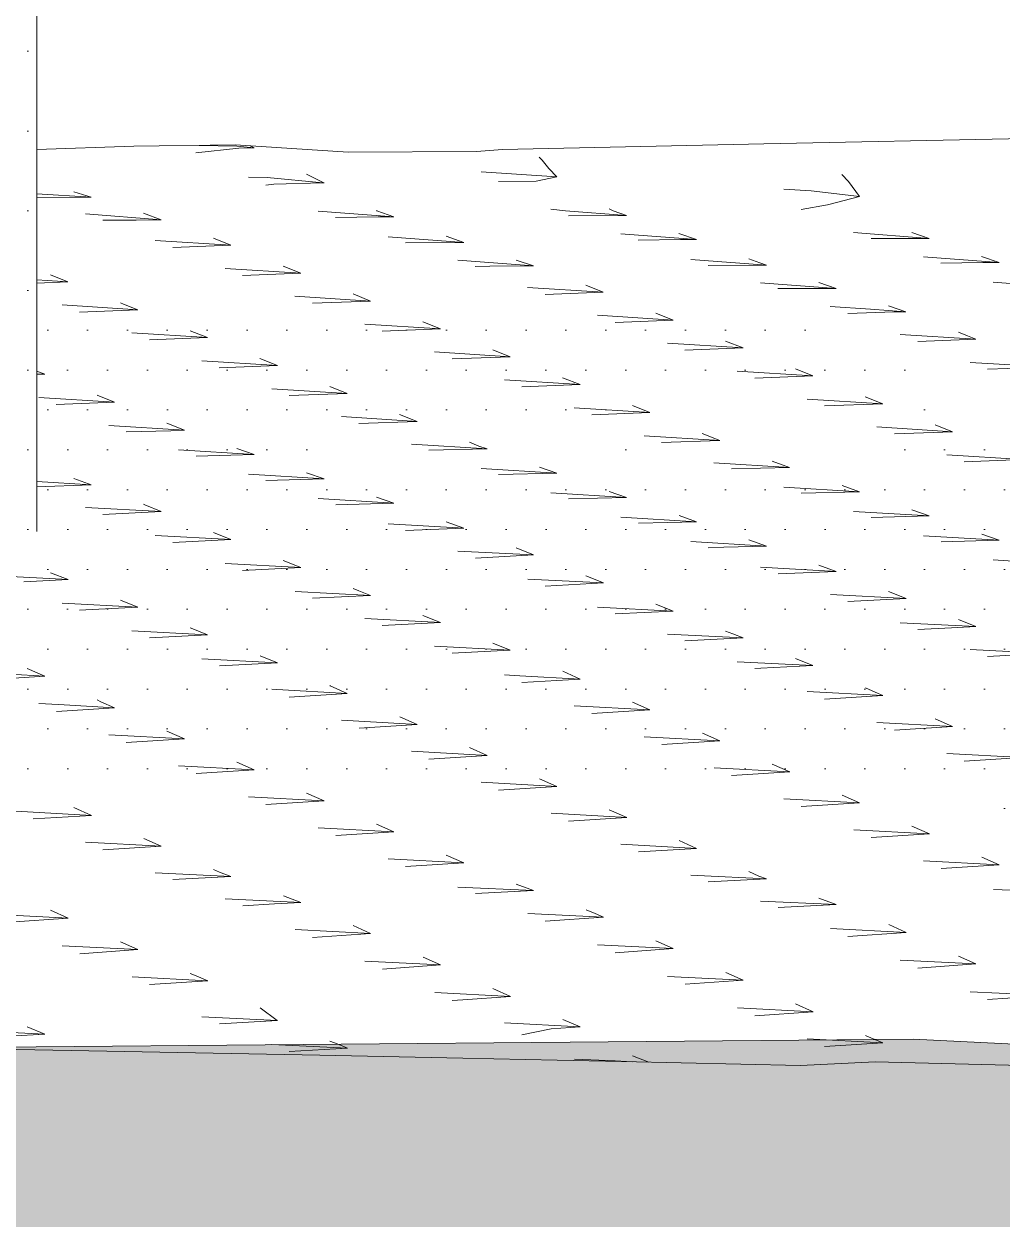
# Model space of a CAD drawing. Header units: metres. Extents: x -111189 to -108577, y -72951 to -72647.
# Drawn here: x -108844.65 to -108843.581, y -72948.398 to -72947.091 of the extents above; entities that cross this region are included whole.
import ezdxf

# ---------------------------------------------------------------- set-up
doc = ezdxf.new("R2010")
doc.units = ezdxf.units.M
doc.header["$MEASUREMENT"] = 0
for name, color, linetype in [('00 - DESENHO 2D', 7, 'Continuous'), ('01 - TERRENO PROPOSTO', 7, 'Continuous'), ('06 - ESCADAS _ GUARDAS', 7, 'Continuous')]:
    doc.layers.add(name, color=color, linetype=linetype)
pattern_1 = [(360, (-108689.58989, -72946.075524), (0.021783658, 0.043567315), [0, -0.043567315])]

# ---------------------------------------------------------------- blocks, each defined once
blk = doc.blocks.new('Corte Elem_1297_1', base_point=(-108689.5899, -72946.0755))
at = {"layer": '06 - ESCADAS _ GUARDAS', "linetype": 'Continuous', "lineweight": 13}
h = blk.add_hatch(dxfattribs=at)
h.set_pattern_fill('DOTS_0001', color=251, style=0, pattern_type=2)
h.set_pattern_definition(pattern_1)
h.paths.add_polyline_path([(-108845.836, -72946.4956), (-108845.836, -72946.5506), (-108844.636, -72946.5506), (-108844.636, -72946.4956)])
h = blk.add_hatch(dxfattribs=at)
h.set_pattern_fill('DOTS_0001', color=251, style=0, pattern_type=2)
h.set_pattern_definition(pattern_1)
h.paths.add_polyline_path([(-108845.836, -72946.5506), (-108845.836, -72946.6075), (-108844.636, -72946.6075), (-108844.636, -72946.5506)])
h = blk.add_hatch(dxfattribs=at)
h.set_pattern_fill('DOTS_0001', color=251, style=0, pattern_type=2)
h.set_pattern_definition(pattern_1)
h.paths.add_polyline_path([(-108845.836, -72946.6075), (-108845.836, -72946.6645), (-108844.636, -72946.6645), (-108844.636, -72946.6075)])
h = blk.add_hatch(dxfattribs=at)
h.set_pattern_fill('DOTS_0001', color=251, style=0, pattern_type=2)
h.set_pattern_definition(pattern_1)
h.paths.add_polyline_path([(-108844.636, -72946.6645), (-108845.836, -72946.6645), (-108845.836, -72946.7214), (-108844.636, -72946.7214)])
h = blk.add_hatch(dxfattribs=at)
h.set_pattern_fill('DOTS_0001', color=251, style=0, pattern_type=2)
h.set_pattern_definition(pattern_1)
h.paths.add_polyline_path([(-108845.836, -72946.7214), (-108845.836, -72946.7783), (-108844.636, -72946.7783), (-108844.636, -72946.7214)])
h = blk.add_hatch(dxfattribs=at)
h.set_pattern_fill('DOTS_0001', color=251, style=0, pattern_type=2)
h.set_pattern_definition(pattern_1)
h.paths.add_polyline_path([(-108844.636, -72946.7783), (-108845.836, -72946.7783), (-108845.836, -72946.8352), (-108844.636, -72946.8352)])
h = blk.add_hatch(dxfattribs=at)
h.set_pattern_fill('DOTS_0001', color=251, style=0, pattern_type=2)
h.set_pattern_definition(pattern_1)
h.paths.add_polyline_path([(-108845.836, -72946.8352), (-108845.836, -72946.8921), (-108844.636, -72946.8921), (-108844.636, -72946.8352)])
h = blk.add_hatch(dxfattribs=at)
h.set_pattern_fill('DOTS_0001', color=251, style=0, pattern_type=2)
h.set_pattern_definition(pattern_1)
h.paths.add_polyline_path([(-108844.636, -72946.8921), (-108845.836, -72946.8921), (-108845.836, -72946.949), (-108844.636, -72946.949)])
h = blk.add_hatch(dxfattribs=at)
h.set_pattern_fill('DOTS_0001', color=251, style=0, pattern_type=2)
h.set_pattern_definition(pattern_1)
h.paths.add_polyline_path([(-108845.836, -72946.949), (-108845.836, -72947.0059), (-108844.636, -72947.0059), (-108844.636, -72946.949)])
h = blk.add_hatch(dxfattribs=at)
h.set_pattern_fill('DOTS_0001', color=251, style=0, pattern_type=2)
h.set_pattern_definition(pattern_1)
h.paths.add_polyline_path([(-108845.836, -72947.0059), (-108845.836, -72947.0628), (-108844.636, -72947.0628), (-108844.636, -72947.0059)])
h = blk.add_hatch(dxfattribs=at)
h.set_pattern_fill('DOTS_0001', color=251, style=0, pattern_type=2)
h.set_pattern_definition(pattern_1)
h.paths.add_polyline_path([(-108845.836, -72947.0628), (-108845.836, -72947.1197), (-108844.636, -72947.1197), (-108844.636, -72947.0628)])
h = blk.add_hatch(dxfattribs=at)
h.set_pattern_fill('DOTS_0001', color=251, style=0, pattern_type=2)
h.set_pattern_definition(pattern_1)
h.paths.add_polyline_path([(-108844.636, -72947.1197), (-108845.836, -72947.1197), (-108845.836, -72947.1766), (-108844.636, -72947.1766)])
h = blk.add_hatch(dxfattribs=at)
h.set_pattern_fill('DOTS_0001', color=251, style=0, pattern_type=2)
h.set_pattern_definition(pattern_1)
h.paths.add_polyline_path([(-108844.636, -72947.1766), (-108845.836, -72947.1766), (-108845.836, -72947.2335), (-108844.636, -72947.2335)])
h = blk.add_hatch(dxfattribs=at)
h.set_pattern_fill('DOTS_0001', color=251, style=0, pattern_type=2)
h.set_pattern_definition(pattern_1)
h.paths.add_polyline_path([(-108845.836, -72947.2335), (-108845.836, -72947.2904), (-108844.636, -72947.2904), (-108844.636, -72947.2335)])
h = blk.add_hatch(dxfattribs=at)
h.set_pattern_fill('DOTS_0001', color=251, style=0, pattern_type=2)
h.set_pattern_definition(pattern_1)
h.paths.add_polyline_path([(-108844.636, -72947.2904), (-108845.836, -72947.2904), (-108845.836, -72947.3473), (-108844.636, -72947.3473)])
h = blk.add_hatch(dxfattribs=at)
h.set_pattern_fill('DOTS_0001', color=251, style=0, pattern_type=2)
h.set_pattern_definition(pattern_1)
h.paths.add_polyline_path([(-108844.636, -72947.3473), (-108845.836, -72947.3473), (-108845.836, -72947.4042), (-108844.636, -72947.4042)])
h = blk.add_hatch(dxfattribs=at)
h.set_pattern_fill('DOTS_0001', color=251, style=0, pattern_type=2)
h.set_pattern_definition(pattern_1)
h.paths.add_polyline_path([(-108844.636, -72947.4042), (-108845.836, -72947.4042), (-108845.836, -72947.4611), (-108844.636, -72947.4611)])
h = blk.add_hatch(dxfattribs=at)
h.set_pattern_fill('DOTS_0001', color=251, style=0, pattern_type=2)
h.set_pattern_definition(pattern_1)
h.paths.add_polyline_path([(-108844.636, -72947.4611), (-108845.836, -72947.4611), (-108845.836, -72947.518), (-108844.636, -72947.518)])
h = blk.add_hatch(dxfattribs=at)
h.set_pattern_fill('DOTS_0001', color=251, style=0, pattern_type=2)
h.set_pattern_definition(pattern_1)
h.paths.add_polyline_path([(-108845.836, -72947.518), (-108845.836, -72947.5749), (-108844.636, -72947.5749), (-108844.636, -72947.518)])
h = blk.add_hatch(dxfattribs=at)
h.set_pattern_fill('DOTS_0001', color=251, style=0, pattern_type=2)
h.set_pattern_definition(pattern_1)
h.paths.add_polyline_path([(-108844.636, -72947.5749), (-108845.836, -72947.5749), (-108845.836, -72947.6318), (-108845.8354, -72947.6318), (-108845.8353, -72947.6199), (-108845.8251, -72947.6201), (-108845.7987, -72947.6206), (-108845.7606, -72947.6214), (-108845.7205, -72947.6223), (-108845.6882, -72947.6231), (-108845.285, -72947.6318), (-108844.636, -72947.6318)])
h = blk.add_hatch(dxfattribs=at)
h.set_pattern_fill('DOTS_0001', color=251, style=0, pattern_type=2)
h.set_pattern_definition(pattern_1)
h.paths.add_polyline_path([(-108845.836, -72947.6318), (-108845.836, -72947.6765), (-108845.8354, -72947.6765), (-108845.8354, -72947.6361), (-108845.8354, -72947.6318)])
h = blk.add_hatch(dxfattribs=at)
h.set_pattern_fill('DOTS_0001', color=251, style=0, pattern_type=2)
h.set_pattern_definition(pattern_1)
h.paths.add_polyline_path([(-108845.285, -72947.6318), (-108844.636, -72947.6459), (-108844.636, -72947.6318)])
at = {"layer": '06 - ESCADAS _ GUARDAS', "color": 7, "linetype": 'Continuous', "lineweight": 13}
for p, q in [((-108844.636, -72946.5506), (-108844.636, -72946.4956)), ((-108844.636, -72946.6075), (-108844.636, -72946.5506)), ((-108844.636, -72946.6645), (-108844.636, -72946.6075)), ((-108844.636, -72946.7214), (-108844.636, -72946.6645)), ((-108844.636, -72946.7783), (-108844.636, -72946.7214)), ((-108844.636, -72946.8352), (-108844.636, -72946.7783)), ((-108844.636, -72946.8921), (-108844.636, -72946.8352)), ((-108844.636, -72946.949), (-108844.636, -72946.8921)), ((-108844.636, -72947.0059), (-108844.636, -72946.949)), ((-108844.636, -72947.0628), (-108844.636, -72947.0059)), ((-108844.636, -72947.1197), (-108844.636, -72947.0628)), ((-108844.636, -72947.1766), (-108844.636, -72947.1197)), ((-108844.636, -72947.2335), (-108844.636, -72947.1766)), ((-108844.636, -72947.2904), (-108844.636, -72947.2335)), ((-108844.636, -72947.3473), (-108844.636, -72947.2904)), ((-108844.636, -72947.4042), (-108844.636, -72947.3473)), ((-108844.636, -72947.4611), (-108844.636, -72947.4042)), ((-108844.636, -72947.518), (-108844.636, -72947.4611)), ((-108844.636, -72947.5749), (-108844.636, -72947.518)), ((-108844.636, -72947.6318), (-108844.636, -72947.5749)), ((-108844.636, -72947.6459), (-108844.636, -72947.6318)), ((-108845.836, -72947.6765), (-108845.8354, -72947.6765))]:
    blk.add_line(p, q, dxfattribs=at)
blk = doc.blocks.new('Corte Elem_1298_1', base_point=(-108689.5899, -72946.0755))
at = {"layer": '01 - TERRENO PROPOSTO', "linetype": 'Continuous', "lineweight": 13}
h = blk.add_hatch(dxfattribs=at)
h.set_pattern_fill('DOTS_0001', color=251, style=0, pattern_type=2)
h.set_pattern_definition(pattern_1)
h.paths.add_polyline_path([(-108844.636, -72947.3938), (-108844.636, -72947.5284), (-108844.2429, -72947.5481), (-108843.9802, -72947.512), (-108843.9801, -72947.512), (-108843.447, -72947.4387)])
h = blk.add_hatch(dxfattribs=at)
h.set_pattern_fill('DOTS_0001', color=251, style=0, pattern_type=2)
h.set_pattern_definition(pattern_1)
h.paths.add_polyline_path([(-108843.2381, -72947.485), (-108843.4483, -72947.4786), (-108844.0307, -72947.5587), (-108844.0033, -72947.56), (-108843.4361, -72947.4821), (-108843.4002, -72947.4832), (-108843.9711, -72947.5617), (-108843.9502, -72947.5627), (-108843.3769, -72947.4839), (-108843.3325, -72947.4853), (-108843.9105, -72947.5647), (-108843.8896, -72947.5657), (-108843.3092, -72947.486), (-108843.2647, -72947.4873), (-108843.8498, -72947.5677), (-108843.8289, -72947.5688), (-108843.2515, -72947.4894), (-108843.2611, -72947.4926), (-108843.3011, -72947.5027), (-108843.3162, -72947.5057), (-108843.7891, -72947.5707), (-108843.7682, -72947.5718), (-108843.3972, -72947.5208), (-108843.4083, -72947.5227), (-108843.4746, -72947.5325), (-108843.7627, -72947.5721), (-108842.6077, -72947.6297), (-108842.6112, -72947.6258), (-108842.433, -72947.6014), (-108842.4269, -72947.608), (-108842.4292, -72947.608), (-108842.593, -72947.6305), (-108842.5721, -72947.6315), (-108842.4241, -72947.6112), (-108842.418, -72947.6179), (-108842.4203, -72947.6178), (-108842.5341, -72947.6334), (-108842.5132, -72947.6345), (-108842.4152, -72947.621), (-108842.4091, -72947.6277), (-108842.4114, -72947.6276), (-108842.4751, -72947.6364), (-108842.4542, -72947.6374), (-108842.4063, -72947.6308), (-108842.4002, -72947.6375), (-108842.4025, -72947.6374), (-108842.4162, -72947.6393), (-108842.3578, -72947.6422), (-108842.4431, -72947.5481), (-108842.4856, -72947.5433), (-108842.4803, -72947.5491), (-108842.4826, -72947.549), (-108842.6589, -72947.5733), (-108842.659, -72947.5731), (-108842.6998, -72947.5718), (-108842.4894, -72947.5428), (-108842.505, -72947.5411), (-108842.7228, -72947.571), (-108842.7648, -72947.5696), (-108842.5334, -72947.5379), (-108842.549, -72947.5361), (-108842.7878, -72947.5689), (-108842.8016, -72947.5684), (-108842.5584, -72947.535), (-108843.2704, -72947.4544), (-108843.259, -72947.4561), (-108843.2209, -72947.4638), (-108843.2049, -72947.4684), (-108843.2097, -72947.4726), (-108843.2306, -72947.4825)])
h.paths.add_polyline_path([(-108842.65, -72947.5831), (-108842.6557, -72947.5767), (-108842.4775, -72947.5523), (-108842.4714, -72947.5589), (-108842.4737, -72947.5589)], flags=0)
h.paths.add_polyline_path([(-108842.6468, -72947.5866), (-108842.4686, -72947.5621), (-108842.4625, -72947.5688), (-108842.4648, -72947.5687), (-108842.6411, -72947.5929)], flags=0)
h.paths.add_polyline_path([(-108842.6379, -72947.5964), (-108842.4597, -72947.5719), (-108842.4536, -72947.5786), (-108842.4559, -72947.5785), (-108842.6322, -72947.6027)], flags=0)
h.paths.add_polyline_path([(-108842.629, -72947.6062), (-108842.4508, -72947.5817), (-108842.4447, -72947.5884), (-108842.447, -72947.5883), (-108842.6233, -72947.6125)], flags=0)
h.paths.add_polyline_path([(-108842.6144, -72947.6224), (-108842.6201, -72947.616), (-108842.4419, -72947.5915), (-108842.4358, -72947.5982), (-108842.4381, -72947.5982)], flags=0)
h = blk.add_hatch(dxfattribs=at)
h.set_pattern_fill('DOTS_0001', color=251, style=0, pattern_type=2)
h.set_pattern_definition(pattern_1)
h.paths.add_polyline_path([(-108844.636, -72947.5284), (-108844.636, -72947.5882), (-108842.5578, -72947.7955), (-108842.4623, -72947.7901), (-108842.4787, -72947.772), (-108842.387, -72947.762), (-108842.2635, -72947.7663), (-108842.247, -72947.7645), (-108842.3578, -72947.6422), (-108842.4162, -72947.6393), (-108842.5824, -72947.6576), (-108842.5875, -72947.6521), (-108842.4542, -72947.6374), (-108842.4751, -72947.6364), (-108842.5902, -72947.649), (-108842.5952, -72947.6435), (-108842.5132, -72947.6345), (-108842.5341, -72947.6334), (-108842.598, -72947.6404), (-108842.603, -72947.6349), (-108842.5721, -72947.6315), (-108842.593, -72947.6305), (-108842.6057, -72947.6319), (-108842.6077, -72947.6297), (-108843.7627, -72947.5721), (-108843.9157, -72947.5889), (-108843.922, -72947.5887), (-108843.7682, -72947.5718), (-108843.7891, -72947.5707), (-108843.9454, -72947.5879), (-108843.9899, -72947.5865), (-108843.8289, -72947.5688), (-108843.8498, -72947.5677), (-108844.0133, -72947.5857), (-108844.0578, -72947.5842), (-108843.8896, -72947.5657), (-108843.9105, -72947.5647), (-108844.0811, -72947.5835), (-108844.1257, -72947.582), (-108843.9502, -72947.5627), (-108843.9711, -72947.5617), (-108844.149, -72947.5812), (-108844.185, -72947.58), (-108844.0033, -72947.56), (-108844.0307, -72947.5587), (-108844.2157, -72947.579), (-108844.2163, -72947.579), (-108844.218, -72947.5793), (-108844.2467, -72947.5824), (-108844.481, -72947.5743), (-108844.2429, -72947.5481)])
h.paths.add_polyline_path([(-108844.2164, -72947.5835), (-108844.19, -72947.5806), (-108843.9207, -72947.5894), (-108843.9507, -72947.5927)], flags=0)
h.paths.add_polyline_path([(-108842.5747, -72947.6662), (-108842.5797, -72947.6606), (-108842.3974, -72947.6406), (-108842.3921, -72947.6464), (-108842.3945, -72947.6463)], flags=0)
h.paths.add_polyline_path([(-108842.5669, -72947.6747), (-108842.5719, -72947.6692), (-108842.3897, -72947.6492), (-108842.3844, -72947.655), (-108842.3867, -72947.6549)], flags=0)
h.paths.add_polyline_path([(-108842.5591, -72947.6833), (-108842.5642, -72947.6778), (-108842.3819, -72947.6577), (-108842.3766, -72947.6636), (-108842.3789, -72947.6635)], flags=0)
h.paths.add_polyline_path([(-108842.3741, -72947.6663), (-108842.3688, -72947.6721), (-108842.3712, -72947.6721), (-108842.5514, -72947.6919), (-108842.5564, -72947.6863)], flags=0)
h.paths.add_polyline_path([(-108842.3663, -72947.6749), (-108842.3611, -72947.6807), (-108842.3634, -72947.6806), (-108842.5436, -72947.7004), (-108842.5486, -72947.6949)], flags=0)
h.paths.add_polyline_path([(-108842.3586, -72947.6834), (-108842.3533, -72947.6893), (-108842.3556, -72947.6892), (-108842.5358, -72947.709), (-108842.5408, -72947.7035)], flags=0)
h.paths.add_polyline_path([(-108842.5281, -72947.7176), (-108842.5331, -72947.712), (-108842.3508, -72947.692), (-108842.3455, -72947.6979), (-108842.3479, -72947.6978)], flags=0)
h.paths.add_polyline_path([(-108842.5203, -72947.7262), (-108842.5253, -72947.7206), (-108842.343, -72947.7006), (-108842.3377, -72947.7064), (-108842.3401, -72947.7063)], flags=0)
h.paths.add_polyline_path([(-108842.3353, -72947.7091), (-108842.33, -72947.715), (-108842.3323, -72947.7149), (-108842.5125, -72947.7347), (-108842.5175, -72947.7292)], flags=0)
h.paths.add_polyline_path([(-108842.3275, -72947.7177), (-108842.3222, -72947.7236), (-108842.3246, -72947.7235), (-108842.5048, -72947.7433), (-108842.5098, -72947.7378)], flags=0)
h.paths.add_polyline_path([(-108842.502, -72947.7463), (-108842.3197, -72947.7263), (-108842.3144, -72947.7321), (-108842.3168, -72947.7321), (-108842.497, -72947.7519)], flags=0)
h.paths.add_polyline_path([(-108842.312, -72947.7349), (-108842.3067, -72947.7407), (-108842.309, -72947.7406), (-108842.4502, -72947.7561), (-108842.4922, -72947.7547)], flags=0)
h.paths.add_polyline_path([(-108842.4892, -72947.7604), (-108842.4911, -72947.7583), (-108842.4752, -72947.7589)], flags=0)
h.paths.add_polyline_path([(-108842.3042, -72947.7434), (-108842.2989, -72947.7493), (-108842.3012, -72947.7492), (-108842.3851, -72947.7584), (-108842.4272, -72947.757)], flags=0)
h.paths.add_polyline_path([(-108842.4521, -72947.7597), (-108842.4268, -72947.7606), (-108842.4835, -72947.7668), (-108842.4865, -72947.7635)], flags=0)
h.paths.add_polyline_path([(-108842.4141, -72947.7613), (-108842.4144, -72947.761), (-108842.4101, -72947.7612), (-108842.4815, -72947.769), (-108842.4817, -72947.7688)], flags=0)
h.paths.add_polyline_path([(-108842.2875, -72947.7618), (-108842.3621, -72947.7592), (-108842.2964, -72947.752)], flags=0)
h = blk.add_hatch(dxfattribs=at)
h.set_pattern_fill('DOTS_0001', color=251, style=0, pattern_type=2)
h.set_pattern_definition(pattern_1)
h.paths.add_polyline_path([(-108844.636, -72947.5882), (-108844.636, -72947.6036), (-108842.9308, -72947.7955), (-108842.5578, -72947.7955)])
h = blk.add_hatch(dxfattribs=at)
h.set_pattern_fill('DOTS_0001', color=251, style=0, pattern_type=2)
h.set_pattern_definition(pattern_1)
h.paths.add_polyline_path([(-108845.6882, -72947.6231), (-108842.9308, -72947.7955), (-108844.636, -72947.6036), (-108844.636, -72947.6459)])
h = blk.add_hatch(dxfattribs=at)
h.set_pattern_fill('DOTS_0001', color=251, style=0, pattern_type=2)
h.set_pattern_definition(pattern_1)
h.paths.add_polyline_path([(-108845.7606, -72947.6214), (-108845.7987, -72947.6206), (-108844.8506, -72947.7955), (-108844.0393, -72947.7955)])
h = blk.add_hatch(dxfattribs=at)
h.set_pattern_fill('DOTS_0001', color=251, style=0, pattern_type=2)
h.set_pattern_definition(pattern_1)
h.paths.add_polyline_path([(-108845.7205, -72947.6223), (-108845.7606, -72947.6214), (-108844.0393, -72947.7955), (-108843.3616, -72947.7955)])
h = blk.add_hatch(dxfattribs=at)
h.set_pattern_fill('DOTS_0001', color=251, style=0, pattern_type=2)
h.set_pattern_definition(pattern_1)
h.paths.add_polyline_path([(-108845.7205, -72947.6223), (-108843.3616, -72947.7955), (-108842.9308, -72947.7955), (-108845.6882, -72947.6231)])
h = blk.add_hatch(dxfattribs=at)
h.set_pattern_fill('DOTS_0001', color=251, style=0, pattern_type=2)
h.set_pattern_definition(pattern_1)
h.paths.add_polyline_path([(-108844.0393, -72947.7955), (-108845.8358, -72947.9202), (-108845.836, -72948.0086), (-108845.4254, -72947.9599), (-108845.1763, -72947.9156), (-108845.0712, -72947.9179)])
h = blk.add_hatch(dxfattribs=at)
h.set_pattern_fill('DOTS_0001', color=251, style=0, pattern_type=2)
h.set_pattern_definition(pattern_1)
h.paths.add_polyline_path([(-108845.8358, -72947.9202), (-108844.0393, -72947.7955), (-108844.8506, -72947.7955)])
h = blk.add_hatch(dxfattribs=at)
h.set_pattern_fill('DOTS_0001', color=251, style=0, pattern_type=2)
h.set_pattern_definition(pattern_1)
h.paths.add_polyline_path([(-108845.0712, -72947.9179), (-108843.1091, -72947.9596), (-108842.768, -72947.8991), (-108844.0393, -72947.7955)])
h = blk.add_hatch(dxfattribs=at)
h.set_pattern_fill('DOTS_0001', color=251, style=0, pattern_type=2)
h.set_pattern_definition(pattern_1)
h.paths.add_polyline_path([(-108843.3616, -72947.7955), (-108844.0393, -72947.7955), (-108842.768, -72947.8991), (-108842.6172, -72947.8736)])
at = {"layer": '01 - TERRENO PROPOSTO', "color": 251, "linetype": 'Continuous', "lineweight": 13}
for p, q in [((-108844.53, -72947.2248), (-108844.636, -72947.2284)), ((-108844.4188, -72947.2235), (-108844.53, -72947.2248)), ((-108844.4153, -72947.2271), (-108844.4622, -72947.2322)), ((-108844.4175, -72947.2248), (-108844.4586, -72947.2239)), ((-108844.2957, -72947.2315), (-108844.4188, -72947.2235)), ((-108844.3986, -72947.2266), (-108844.4175, -72947.2248)), ((-108844.3986, -72947.2266), (-108844.4153, -72947.2271)), ((-108844.3986, -72947.2266), (-108844.4028, -72947.2245)), ((-108843.8415, -72947.2223), (-108844.1271, -72947.2283)), ((-108843.556, -72947.2165), (-108843.8415, -72947.2223)), ((-108844.1554, -72947.2306), (-108844.2957, -72947.2315)), ((-108844.1271, -72947.2283), (-108844.1554, -72947.2306)), ((-108844.0838, -72947.24), (-108844.0869, -72947.2367)), ((-108844.0766, -72947.2492), (-108844.0838, -72947.24)), ((-108844.0678, -72947.2582), (-108844.1505, -72947.2528)), ((-108844.0678, -72947.2582), (-108844.0766, -72947.2492)), ((-108844.3842, -72947.259), (-108844.4049, -72947.2586)), ((-108844.377, -72947.2664), (-108844.3858, -72947.2674)), ((-108844.3233, -72947.2649), (-108844.3842, -72947.259)), ((-108844.3234, -72947.265), (-108844.377, -72947.2664)), ((-108844.323, -72947.2646), (-108844.3413, -72947.2554)), ((-108844.3222, -72947.265), (-108844.3234, -72947.265)), ((-108844.3222, -72947.265), (-108844.3233, -72947.2649)), ((-108844.3222, -72947.265), (-108844.323, -72947.2646)), ((-108844.0902, -72947.2631), (-108844.1314, -72947.2635)), ((-108844.0678, -72947.2582), (-108844.0902, -72947.2631)), ((-108843.7489, -72947.2636), (-108843.7561, -72947.2557)), ((-108843.737, -72947.28), (-108843.7489, -72947.2636)), ((-108844.5767, -72947.2805), (-108844.636, -72947.2769)), ((-108844.5767, -72947.2805), (-108844.5958, -72947.2748)), ((-108843.7898, -72947.2735), (-108843.8197, -72947.2718)), ((-108843.737, -72947.28), (-108843.7898, -72947.2735)), ((-108843.737, -72947.28), (-108843.772, -72947.289)), ((-108844.5767, -72947.2805), (-108844.636, -72947.2812)), ((-108844.0061, -72947.2955), (-108844.0105, -72947.2932)), ((-108843.772, -72947.289), (-108843.8006, -72947.2941)), ((-108844.5003, -72947.3052), (-108844.583, -72947.2989)), ((-108844.5274, -72947.3056), (-108844.564, -72947.3057)), ((-108844.5003, -72947.3052), (-108844.5274, -72947.3056)), ((-108844.5003, -72947.3052), (-108844.5194, -72947.2981)), ((-108844.2459, -72947.3019), (-108844.3286, -72947.2957)), ((-108844.263, -72947.302), (-108844.3095, -72947.3026)), ((-108844.2644, -72947.2955), (-108844.265, -72947.2952)), ((-108844.2459, -72947.3019), (-108844.2644, -72947.2955)), ((-108844.2459, -72947.3019), (-108844.263, -72947.302)), ((-108844.0583, -72947.2955), (-108844.0741, -72947.2937)), ((-108843.9914, -72947.3006), (-108844.0583, -72947.2955)), ((-108843.9914, -72947.3006), (-108844.055, -72947.3009)), ((-108843.9914, -72947.3006), (-108844.0061, -72947.2955)), ((-108843.6606, -72947.3256), (-108843.7433, -72947.3193)), ((-108843.6606, -72947.3256), (-108843.6797, -72947.319)), ((-108844.424, -72947.3331), (-108844.5067, -72947.3279)), ((-108844.424, -72947.3331), (-108844.4431, -72947.3255)), ((-108844.1695, -72947.3302), (-108844.2522, -72947.3239)), ((-108844.1698, -72947.3302), (-108844.2332, -72947.3304)), ((-108844.1695, -72947.3302), (-108844.1886, -72947.3231)), ((-108844.1695, -72947.3302), (-108844.1698, -72947.3302)), ((-108843.9151, -72947.3269), (-108843.9978, -72947.3206)), ((-108843.9325, -72947.327), (-108843.9787, -72947.3276)), ((-108843.9151, -72947.3269), (-108843.9342, -72947.3203)), ((-108843.9151, -72947.3269), (-108843.9325, -72947.327)), ((-108843.6606, -72947.3256), (-108843.7243, -72947.3259)), ((-108844.424, -72947.3331), (-108844.4876, -72947.3355)), ((-108843.5843, -72947.3519), (-108843.6034, -72947.3453)), ((-108844.3477, -72947.3636), (-108844.4304, -72947.3584)), ((-108844.3477, -72947.3636), (-108844.3667, -72947.356)), ((-108844.0932, -72947.3556), (-108844.1759, -72947.3495)), ((-108844.141, -72947.3558), (-108844.1568, -72947.3564)), ((-108844.0932, -72947.3556), (-108844.141, -72947.3558)), ((-108844.0932, -72947.3556), (-108844.1123, -72947.3493)), ((-108843.8387, -72947.3549), (-108843.9214, -72947.3487)), ((-108843.8387, -72947.3549), (-108843.9024, -72947.3551)), ((-108843.8459, -72947.3525), (-108843.8578, -72947.3481)), ((-108843.8387, -72947.3549), (-108843.8459, -72947.3525)), ((-108843.5843, -72947.3519), (-108843.667, -72947.3456)), ((-108843.602, -72947.352), (-108843.6479, -72947.3526)), ((-108843.5843, -72947.3519), (-108843.602, -72947.352)), ((-108844.6021, -72947.3732), (-108844.636, -72947.371)), ((-108844.6021, -72947.3732), (-108844.6212, -72947.3656)), ((-108844.3477, -72947.3636), (-108844.4113, -72947.366)), ((-108844.6021, -72947.3732), (-108844.636, -72947.3745)), ((-108844.0169, -72947.3845), (-108844.0996, -72947.3793)), ((-108844.0169, -72947.3845), (-108844.0805, -72947.3869)), ((-108844.0169, -72947.3845), (-108844.0359, -72947.3769)), ((-108843.7624, -72947.3803), (-108843.8451, -72947.3742)), ((-108843.7624, -72947.3803), (-108843.826, -72947.3805)), ((-108843.7624, -72947.3803), (-108843.7815, -72947.374)), ((-108843.508, -72947.3796), (-108843.5907, -72947.3734)), ((-108844.5414, -72947.3974), (-108844.5448, -72947.396)), ((-108844.2713, -72947.3941), (-108844.354, -72947.3888)), ((-108844.2713, -72947.3941), (-108844.3349, -72947.3965)), ((-108844.2713, -72947.3941), (-108844.2904, -72947.3864)), ((-108843.9405, -72947.415), (-108844.0232, -72947.4097)), ((-108843.9405, -72947.415), (-108843.9596, -72947.4073)), ((-108843.7248, -72947.4029), (-108843.7688, -72947.4001)), ((-108843.6989, -72947.4059), (-108843.7497, -72947.4078)), ((-108843.6861, -72947.4058), (-108843.7248, -72947.4029)), ((-108843.6861, -72947.4058), (-108843.7051, -72947.3994)), ((-108843.6861, -72947.4058), (-108843.6989, -72947.4059)), ((-108843.9405, -72947.415), (-108844.0041, -72947.4174)), ((-108843.6188, -72947.4322), (-108843.6288, -72947.4282))]:
    blk.add_line(p, q, dxfattribs=at)
at = {"layer": '01 - TERRENO PROPOSTO', "color": 7, "linetype": 'Continuous', "lineweight": 13}
for p, q in [((-108844.5258, -72947.4037), (-108844.5414, -72947.3974)), ((-108844.5258, -72947.4037), (-108844.6085, -72947.3984)), ((-108844.5258, -72947.4037), (-108844.5894, -72947.4061)), ((-108844.195, -72947.4246), (-108844.2777, -72947.4193)), ((-108844.195, -72947.4246), (-108844.2141, -72947.4169)), ((-108844.4494, -72947.4341), (-108844.5321, -72947.4289)), ((-108844.4494, -72947.4341), (-108844.513, -72947.4365)), ((-108844.4494, -72947.4341), (-108844.4685, -72947.4265)), ((-108844.195, -72947.4246), (-108844.2586, -72947.427)), ((-108843.6097, -72947.4359), (-108843.6924, -72947.4306)), ((-108843.6097, -72947.4359), (-108843.6733, -72947.4383)), ((-108843.6097, -72947.4359), (-108843.6188, -72947.4322)), ((-108844.1186, -72947.455), (-108844.2013, -72947.4498)), ((-108844.1186, -72947.455), (-108844.1377, -72947.4474)), ((-108843.8642, -72947.4454), (-108843.9469, -72947.4402)), ((-108843.8642, -72947.4454), (-108843.9278, -72947.4478)), ((-108843.8642, -72947.4454), (-108843.8833, -72947.4378)), ((-108844.3731, -72947.4646), (-108844.4558, -72947.4594)), ((-108844.3731, -72947.4646), (-108844.3922, -72947.457)), ((-108844.1186, -72947.455), (-108844.1822, -72947.4574)), ((-108843.5334, -72947.4663), (-108843.6161, -72947.4611)), ((-108844.6275, -72947.4742), (-108844.636, -72947.4708)), ((-108844.6275, -72947.4742), (-108844.636, -72947.4737)), ((-108844.6275, -72947.4742), (-108844.636, -72947.4745)), ((-108844.3731, -72947.4646), (-108844.4367, -72947.467)), ((-108843.7878, -72947.4759), (-108843.8705, -72947.4707)), ((-108843.7878, -72947.4759), (-108843.8514, -72947.4783)), ((-108843.7878, -72947.4759), (-108843.8069, -72947.4683)), ((-108843.5334, -72947.4663), (-108843.597, -72947.4687)), ((-108844.2967, -72947.4951), (-108844.3158, -72947.4875)), ((-108844.0423, -72947.4855), (-108844.125, -72947.4803)), ((-108844.0423, -72947.4855), (-108844.1059, -72947.4879)), ((-108844.0423, -72947.4855), (-108844.0614, -72947.4779)), ((-108844.5512, -72947.5047), (-108844.6339, -72947.4995)), ((-108844.5512, -72947.5047), (-108844.5703, -72947.4971)), ((-108844.2967, -72947.4951), (-108844.3794, -72947.4899)), ((-108844.2967, -72947.4951), (-108844.3603, -72947.4975)), ((-108843.7115, -72947.5064), (-108843.7942, -72947.5012)), ((-108843.7115, -72947.5064), (-108843.7306, -72947.4988)), ((-108844.5512, -72947.5047), (-108844.6148, -72947.5071)), ((-108843.9659, -72947.516), (-108844.0486, -72947.5108)), ((-108843.9659, -72947.516), (-108843.985, -72947.5084)), ((-108843.7115, -72947.5064), (-108843.7751, -72947.5088)), ((-108844.4748, -72947.5352), (-108844.4939, -72947.5276)), ((-108844.2204, -72947.5256), (-108844.3031, -72947.5204)), ((-108844.2204, -72947.5256), (-108844.284, -72947.528)), ((-108844.2204, -72947.5256), (-108844.2395, -72947.518)), ((-108843.9659, -72947.516), (-108844.0296, -72947.5184)), ((-108844.4748, -72947.5352), (-108844.5575, -72947.53)), ((-108844.4897, -72947.5358), (-108844.5385, -72947.537)), ((-108844.4748, -72947.5352), (-108844.4897, -72947.5358)), ((-108843.8896, -72947.5465), (-108843.9723, -72947.5413)), ((-108843.8896, -72947.5465), (-108843.9087, -72947.5389)), ((-108843.6351, -72947.5369), (-108843.7178, -72947.5317)), ((-108843.6351, -72947.5369), (-108843.6988, -72947.5393)), ((-108843.6351, -72947.5369), (-108843.6542, -72947.5293)), ((-108844.144, -72947.5556), (-108844.2267, -72947.5506)), ((-108844.1529, -72947.5526), (-108844.1631, -72947.5485)), ((-108844.144, -72947.5556), (-108844.1529, -72947.5526)), ((-108843.8896, -72947.5465), (-108843.9532, -72947.5489)), ((-108844.3985, -72947.562), (-108844.4812, -72947.5569)), ((-108844.3985, -72947.562), (-108844.4621, -72947.5635)), ((-108844.3985, -72947.562), (-108844.4176, -72947.5553)), ((-108844.144, -72947.5556), (-108844.2077, -72947.5572)), ((-108843.5588, -72947.5674), (-108843.6415, -72947.5622)), ((-108843.5588, -72947.5674), (-108843.6224, -72947.5698)), ((-108844.0677, -72947.5822), (-108844.1504, -72947.5772)), ((-108844.0677, -72947.5822), (-108844.0868, -72947.5756)), ((-108843.8133, -72947.5759), (-108843.896, -72947.5708)), ((-108843.8133, -72947.5759), (-108843.8769, -72947.5775)), ((-108843.8133, -72947.5759), (-108843.8323, -72947.5693)), ((-108844.5766, -72947.5949), (-108844.636, -72947.5915)), ((-108844.5796, -72947.5938), (-108844.5957, -72947.5882)), ((-108844.3222, -72947.5885), (-108844.4049, -72947.5835)), ((-108844.3222, -72947.5885), (-108844.3858, -72947.5901)), ((-108844.3222, -72947.5885), (-108844.3412, -72947.5819)), ((-108844.0677, -72947.5822), (-108844.1313, -72947.5838)), ((-108844.5766, -72947.5949), (-108844.636, -72947.5972)), ((-108844.5766, -72947.5949), (-108844.5796, -72947.5938)), ((-108843.9914, -72947.6088), (-108844.0741, -72947.6037)), ((-108843.9914, -72947.6088), (-108844.0104, -72947.6022)), ((-108843.7369, -72947.6025), (-108843.8196, -72947.5974)), ((-108843.7369, -72947.6025), (-108843.8005, -72947.6041)), ((-108843.7369, -72947.6025), (-108843.756, -72947.5958)), ((-108844.5003, -72947.624), (-108844.583, -72947.6197)), ((-108844.518, -72947.6168), (-108844.5194, -72947.6163)), ((-108844.5003, -72947.624), (-108844.518, -72947.6168)), ((-108844.2458, -72947.6151), (-108844.3285, -72947.6101)), ((-108844.2458, -72947.6151), (-108844.3094, -72947.6167)), ((-108844.2458, -72947.6151), (-108844.2649, -72947.6085)), ((-108843.9914, -72947.6088), (-108844.055, -72947.6104)), ((-108844.5003, -72947.624), (-108844.5639, -72947.6274)), ((-108843.915, -72947.6354), (-108843.9977, -72947.6303)), ((-108843.915, -72947.6354), (-108843.9341, -72947.6287)), ((-108843.6606, -72947.629), (-108843.7433, -72947.624)), ((-108843.6606, -72947.629), (-108843.7242, -72947.6306)), ((-108843.6606, -72947.629), (-108843.6797, -72947.6224)), ((-108844.1695, -72947.6424), (-108844.2522, -72947.6377)), ((-108844.1695, -72947.6424), (-108844.2331, -72947.6448)), ((-108844.1695, -72947.6424), (-108844.1886, -72947.6353)), ((-108843.915, -72947.6354), (-108843.9786, -72947.637)), ((-108844.4239, -72947.6547), (-108844.5066, -72947.6504)), ((-108844.4239, -72947.6547), (-108844.4875, -72947.6581)), ((-108844.4239, -72947.6547), (-108844.443, -72947.647)), ((-108843.8387, -72947.6619), (-108843.9214, -72947.6569)), ((-108843.8387, -72947.6619), (-108843.8578, -72947.6553)), ((-108843.5842, -72947.6556), (-108843.6669, -72947.6506)), ((-108843.5842, -72947.6556), (-108843.6478, -72947.6572)), ((-108843.5842, -72947.6556), (-108843.6033, -72947.649)), ((-108844.0931, -72947.6716), (-108844.1758, -72947.6674)), ((-108844.0931, -72947.6716), (-108844.1567, -72947.675)), ((-108844.0931, -72947.6716), (-108844.1122, -72947.6639)), ((-108843.8851, -72947.6631), (-108843.9023, -72947.6637)), ((-108843.8387, -72947.6619), (-108843.8851, -72947.6631)), ((-108844.3476, -72947.6854), (-108844.4303, -72947.6811)), ((-108844.3476, -72947.6854), (-108844.3667, -72947.6777)), ((-108843.7623, -72947.6899), (-108843.845, -72947.6851)), ((-108843.7623, -72947.6899), (-108843.7814, -72947.6827)), ((-108843.5079, -72947.6822), (-108843.5906, -72947.6771)), ((-108844.602, -72947.6986), (-108844.6847, -72947.6943)), ((-108844.602, -72947.6986), (-108844.6211, -72947.6913)), ((-108844.3476, -72947.6854), (-108844.4112, -72947.6888)), ((-108844.0168, -72947.7023), (-108844.0995, -72947.6981)), ((-108844.0168, -72947.7023), (-108844.0359, -72947.6946)), ((-108843.7623, -72947.6899), (-108843.8259, -72947.6923)), ((-108844.602, -72947.6986), (-108844.6502, -72947.7009)), ((-108844.2841, -72947.7109), (-108844.2903, -72947.7084)), ((-108844.2712, -72947.7158), (-108844.2841, -72947.7109)), ((-108844.0168, -72947.7023), (-108844.0804, -72947.7057)), ((-108844.5257, -72947.7286), (-108844.5448, -72947.721)), ((-108844.2712, -72947.7158), (-108844.3539, -72947.7115)), ((-108844.2712, -72947.7158), (-108844.3349, -72947.7188)), ((-108843.686, -72947.7192), (-108843.7687, -72947.715)), ((-108843.686, -72947.7192), (-108843.7496, -72947.7227)), ((-108843.686, -72947.7192), (-108843.7051, -72947.7116)), ((-108844.5257, -72947.7286), (-108844.6084, -72947.7244)), ((-108844.5257, -72947.7286), (-108844.5893, -72947.732)), ((-108843.9404, -72947.733), (-108844.0231, -72947.7287)), ((-108843.9404, -72947.733), (-108844.0041, -72947.736)), ((-108843.9423, -72947.7323), (-108843.9595, -72947.7253)), ((-108843.9404, -72947.733), (-108843.9423, -72947.7323)), ((-108844.1949, -72947.7454), (-108844.2776, -72947.7412)), ((-108844.1949, -72947.7454), (-108844.2585, -72947.7488)), ((-108844.1949, -72947.7454), (-108844.214, -72947.7379)), ((-108843.6097, -72947.7499), (-108843.6923, -72947.7457)), ((-108843.6097, -72947.7499), (-108843.6365, -72947.7514)), ((-108843.6097, -72947.7499), (-108843.6287, -72947.7423)), ((-108844.4494, -72947.7589), (-108844.5321, -72947.7547)), ((-108844.4494, -72947.7589), (-108844.513, -72947.7624)), ((-108844.4656, -72947.7524), (-108844.4684, -72947.7513)), ((-108844.4494, -72947.7589), (-108844.4656, -72947.7524)), ((-108843.8641, -72947.7623), (-108843.9468, -72947.7581)), ((-108843.8641, -72947.7623), (-108843.9277, -72947.7656)), ((-108843.8754, -72947.7578), (-108843.8832, -72947.7548)), ((-108843.8641, -72947.7623), (-108843.8754, -72947.7578)), ((-108843.6365, -72947.7514), (-108843.6733, -72947.7531)), ((-108844.1186, -72947.7757), (-108844.2013, -72947.7715)), ((-108844.1186, -72947.7757), (-108844.1822, -72947.779)), ((-108844.1186, -72947.7757), (-108844.1376, -72947.7681)), ((-108843.5333, -72947.7793), (-108843.616, -72947.775)), ((-108844.373, -72947.7894), (-108844.4557, -72947.7852)), ((-108844.373, -72947.7894), (-108844.4366, -72947.7928)), ((-108844.373, -72947.7894), (-108844.3921, -72947.7818)), ((-108843.7878, -72947.7925), (-108843.8705, -72947.7883)), ((-108843.7878, -72947.7925), (-108843.8068, -72947.785)), ((-108843.5634, -72947.7807), (-108843.5969, -72947.7825)), ((-108844.6275, -72947.8042), (-108844.7102, -72947.7995)), ((-108844.6275, -72947.8042), (-108844.6465, -72947.7956)), ((-108844.108, -72947.8037), (-108844.1249, -72947.8027)), ((-108844.0422, -72947.8073), (-108844.0613, -72947.7988)), ((-108843.8446, -72947.7955), (-108843.8514, -72947.7959)), ((-108843.7878, -72947.7925), (-108843.8446, -72947.7955)), ((-108844.6275, -72947.8042), (-108844.6911, -72947.8082)), ((-108844.3153, -72947.8147), (-108844.3158, -72947.8145)), ((-108844.2967, -72947.823), (-108844.3153, -72947.8147)), ((-108844.0422, -72947.8073), (-108844.108, -72947.8037)), ((-108844.0422, -72947.8073), (-108844.1058, -72947.8112)), ((-108844.3736, -72947.8187), (-108844.3794, -72947.8184)), ((-108844.2967, -72947.823), (-108844.3736, -72947.8187)), ((-108844.2967, -72947.823), (-108844.3603, -72947.827)), ((-108843.7114, -72947.8253), (-108843.7941, -72947.8208)), ((-108843.7114, -72947.8253), (-108843.775, -72947.8293)), ((-108843.7199, -72947.8215), (-108843.7305, -72947.817)), ((-108843.7114, -72947.8253), (-108843.7199, -72947.8215)), ((-108844.6124, -72947.8353), (-108844.6338, -72947.8341)), ((-108844.5511, -72947.8387), (-108844.6147, -72947.8427)), ((-108844.5511, -72947.8387), (-108844.6124, -72947.8353)), ((-108844.566, -72947.8321), (-108844.5702, -72947.8302)), ((-108844.5511, -72947.8387), (-108844.566, -72947.8321)), ((-108843.9659, -72947.8411), (-108844.0486, -72947.8366)), ((-108843.9659, -72947.8411), (-108844.0295, -72947.8451)), ((-108843.9659, -72947.8411), (-108843.985, -72947.8327)), ((-108844.2203, -72947.8569), (-108844.303, -72947.8524)), ((-108844.2203, -72947.8569), (-108844.2394, -72947.8485)), ((-108843.6351, -72947.8592), (-108843.7178, -72947.8547)), ((-108843.6351, -72947.8592), (-108843.6542, -72947.8507)), ((-108844.4748, -72947.8727), (-108844.4939, -72947.8643)), ((-108844.2203, -72947.8569), (-108844.2839, -72947.8609)), ((-108843.8895, -72947.875), (-108843.9086, -72947.8665)), ((-108843.6351, -72947.8592), (-108843.6987, -72947.8631)), ((-108844.4748, -72947.8727), (-108844.5575, -72947.8682)), ((-108844.4748, -72947.8727), (-108844.5384, -72947.8767)), ((-108843.8895, -72947.875), (-108843.9722, -72947.8705)), ((-108843.8895, -72947.875), (-108843.9531, -72947.8789)), ((-108844.144, -72947.8908), (-108844.2267, -72947.8863)), ((-108844.144, -72947.8908), (-108844.2076, -72947.8947)), ((-108844.144, -72947.8908), (-108844.1631, -72947.8823)), ((-108843.5587, -72947.893), (-108843.6414, -72947.8885)), ((-108843.5587, -72947.893), (-108843.6223, -72947.897)), ((-108844.3984, -72947.9066), (-108844.4811, -72947.9021)), ((-108844.3984, -72947.9066), (-108844.462, -72947.9106)), ((-108844.3984, -72947.9066), (-108844.4175, -72947.8981)), ((-108843.8132, -72947.9088), (-108843.8959, -72947.9043)), ((-108843.8132, -72947.9088), (-108843.8323, -72947.9004)), ((-108844.0676, -72947.9247), (-108844.1503, -72947.9201)), ((-108844.0676, -72947.9247), (-108844.0867, -72947.9162)), ((-108843.8132, -72947.9088), (-108843.8768, -72947.9128)), ((-108844.3221, -72947.9405), (-108844.3412, -72947.932)), ((-108844.0676, -72947.9247), (-108844.1313, -72947.9286)), ((-108844.3221, -72947.9405), (-108844.4048, -72947.936)), ((-108844.3221, -72947.9405), (-108844.3857, -72947.9444)), ((-108843.7368, -72947.9427), (-108843.8195, -72947.9382)), ((-108843.7368, -72947.9427), (-108843.8005, -72947.9467)), ((-108843.7368, -72947.9427), (-108843.7559, -72947.9342)), ((-108844.5765, -72947.9563), (-108844.6592, -72947.9518)), ((-108844.5765, -72947.9563), (-108844.6402, -72947.9602)), ((-108844.5765, -72947.9563), (-108844.5956, -72947.9478)), ((-108843.9913, -72947.9585), (-108844.074, -72947.954)), ((-108843.9913, -72947.9585), (-108844.0549, -72947.9625)), ((-108843.9913, -72947.9585), (-108844.0104, -72947.9501)), ((-108844.2457, -72947.9743), (-108844.3284, -72947.9698)), ((-108844.2457, -72947.9743), (-108844.2648, -72947.9659)), ((-108843.6605, -72947.9766), (-108843.7432, -72947.9721)), ((-108843.6605, -72947.9766), (-108843.6796, -72947.9681)), ((-108844.5002, -72947.9901), (-108844.5829, -72947.9856)), ((-108844.5002, -72947.9901), (-108844.5193, -72947.9817)), ((-108844.2457, -72947.9743), (-108844.3094, -72947.9783)), ((-108843.915, -72947.9924), (-108843.934, -72947.9839)), ((-108843.6605, -72947.9766), (-108843.7241, -72947.9805)), ((-108844.5002, -72947.9901), (-108844.5638, -72947.9941)), ((-108843.915, -72947.9924), (-108843.9977, -72947.9879)), ((-108843.915, -72947.9924), (-108843.9786, -72947.9963)), ((-108844.1694, -72948.0082), (-108844.2521, -72948.0037)), ((-108844.1694, -72948.0082), (-108844.233, -72948.0121)), ((-108844.1694, -72948.0082), (-108844.1885, -72947.9997)), ((-108843.5842, -72948.0104), (-108843.6669, -72948.0059)), ((-108843.5842, -72948.0104), (-108843.6478, -72948.0144)), ((-108843.5842, -72948.0104), (-108843.6032, -72948.002)), ((-108844.4239, -72948.0231), (-108844.5066, -72948.0192)), ((-108844.4239, -72948.0231), (-108844.4875, -72948.0263)), ((-108844.4364, -72948.0185), (-108844.4429, -72948.0155)), ((-108844.4239, -72948.0231), (-108844.4364, -72948.0185)), ((-108843.9139, -72948.0221), (-108843.9213, -72948.0217)), ((-108843.8386, -72948.0256), (-108843.9139, -72948.0221)), ((-108843.8468, -72948.0226), (-108843.8577, -72948.0178)), ((-108843.8386, -72948.0256), (-108843.8468, -72948.0226)), ((-108844.0931, -72948.0385), (-108844.1758, -72948.0347)), ((-108844.0931, -72948.0385), (-108844.1121, -72948.0314)), ((-108843.8386, -72948.0256), (-108843.9022, -72948.0289)), ((-108843.5078, -72948.0411), (-108843.5905, -72948.0372)), ((-108844.3475, -72948.0514), (-108844.4302, -72948.0475)), ((-108844.3475, -72948.0514), (-108844.3666, -72948.0443)), ((-108844.0931, -72948.0385), (-108844.1567, -72948.0417)), ((-108843.7623, -72948.0539), (-108843.845, -72948.0501)), ((-108843.7623, -72948.0539), (-108843.7814, -72948.0469)), ((-108844.602, -72948.0686), (-108844.6211, -72948.06)), ((-108844.3763, -72948.0529), (-108844.4111, -72948.0553)), ((-108844.3475, -72948.0514), (-108844.3763, -72948.0529)), ((-108844.0167, -72948.0676), (-108844.0994, -72948.0634)), ((-108844.0257, -72948.0635), (-108844.0358, -72948.0597)), ((-108844.0167, -72948.0676), (-108844.0257, -72948.0635)), ((-108843.7623, -72948.0539), (-108843.8259, -72948.0572)), ((-108844.602, -72948.0686), (-108844.6847, -72948.0644)), ((-108844.602, -72948.0686), (-108844.6656, -72948.0731)), ((-108844.2712, -72948.0853), (-108844.2903, -72948.0767)), ((-108844.0167, -72948.0676), (-108844.0803, -72948.072)), ((-108843.6859, -72948.0843), (-108843.705, -72948.0756)), ((-108844.2712, -72948.0853), (-108844.3539, -72948.0811)), ((-108844.2712, -72948.0853), (-108844.3348, -72948.0898)), ((-108843.6859, -72948.0843), (-108843.7686, -72948.0801)), ((-108843.6859, -72948.0843), (-108843.7495, -72948.0887)), ((-108844.5256, -72948.1031), (-108844.6083, -72948.0989)), ((-108844.5256, -72948.1031), (-108844.5892, -72948.1075)), ((-108844.5256, -72948.1031), (-108844.5447, -72948.0945)), ((-108843.9404, -72948.102), (-108844.0231, -72948.0979)), ((-108843.9404, -72948.102), (-108844.004, -72948.1065)), ((-108843.9404, -72948.102), (-108843.9595, -72948.0934)), ((-108844.1948, -72948.1198), (-108844.2775, -72948.1156)), ((-108844.1948, -72948.1198), (-108844.2139, -72948.1112)), ((-108843.6096, -72948.1187), (-108843.6923, -72948.1146)), ((-108843.6096, -72948.1187), (-108843.6287, -72948.1101)), ((-108844.4621, -72948.1318), (-108844.4684, -72948.129)), ((-108844.1948, -72948.1198), (-108844.2584, -72948.1243)), ((-108843.864, -72948.1365), (-108843.8831, -72948.1279)), ((-108843.6096, -72948.1187), (-108843.6732, -72948.1232)), ((-108844.4493, -72948.1373), (-108844.532, -72948.1329)), ((-108844.4493, -72948.1373), (-108844.5129, -72948.1411)), ((-108844.4493, -72948.1373), (-108844.4621, -72948.1318)), ((-108843.864, -72948.1365), (-108843.9467, -72948.1323)), ((-108843.864, -72948.1365), (-108843.9276, -72948.141)), ((-108844.1185, -72948.1543), (-108844.2012, -72948.1501)), ((-108844.1185, -72948.1543), (-108844.1705, -72948.1579)), ((-108844.1185, -72948.1543), (-108844.1376, -72948.1457)), ((-108843.5332, -72948.1532), (-108843.6159, -72948.1491)), ((-108843.5332, -72948.1532), (-108843.5969, -72948.1577)), ((-108844.3733, -72948.1804), (-108844.392, -72948.1666)), ((-108844.1705, -72948.1579), (-108844.1821, -72948.1586)), ((-108843.7877, -72948.171), (-108843.8704, -72948.1668)), ((-108843.7877, -72948.171), (-108843.8068, -72948.1624)), ((-108844.3729, -72948.1805), (-108844.4556, -72948.1765)), ((-108844.3729, -72948.1805), (-108844.4366, -72948.1841)), ((-108844.3729, -72948.1805), (-108844.3733, -72948.1804)), ((-108844.0421, -72948.1876), (-108844.0612, -72948.1794)), ((-108843.7877, -72948.171), (-108843.8513, -72948.1754)), ((-108844.6274, -72948.1954), (-108844.7101, -72948.1916)), ((-108844.6274, -72948.1954), (-108844.6465, -72948.1876)), ((-108844.0421, -72948.1876), (-108844.1248, -72948.1832)), ((-108844.0739, -72948.1895), (-108844.1058, -72948.1962)), ((-108844.0421, -72948.1876), (-108844.0739, -72948.1895)), ((-108844.6274, -72948.1954), (-108844.691, -72948.1993)), ((-108844.2966, -72948.2107), (-108844.3793, -72948.2069)), ((-108844.3107, -72948.2051), (-108844.3157, -72948.2031)), ((-108844.3025, -72948.2083), (-108844.3107, -72948.2051)), ((-108843.7113, -72948.2051), (-108843.794, -72948.2007)), ((-108843.7113, -72948.2051), (-108843.775, -72948.2089)), ((-108843.729, -72948.1975), (-108843.7304, -72948.1969)), ((-108843.7113, -72948.2051), (-108843.729, -72948.1975)), ((-108844.2966, -72948.2107), (-108844.3602, -72948.2146)), ((-108844.2966, -72948.2107), (-108844.3025, -72948.2083)), ((-108843.9672, -72948.2261), (-108843.9849, -72948.2191)), ((-108844.0039, -72948.2248), (-108844.0485, -72948.2227)), ((-108843.9852, -72948.2257), (-108844.0039, -72948.2248))]:
    blk.add_line(p, q, dxfattribs=at)
at = {"layer": '01 - TERRENO PROPOSTO', "color": 7, "linetype": 'Continuous', "lineweight": 20, "flags": 128}
blk.add_lwpolyline([(-108845.8729, -72948.1821), (-108845.5854, -72948.1904), (-108845.5678, -72948.191), (-108845.3679, -72948.1971), (-108845.1815, -72948.202), (-108844.9174, -72948.2074), (-108844.5987, -72948.2134), (-108844.3266, -72948.2185), (-108844.1704, -72948.2216), (-108844.1365, -72948.2224), (-108844.1021, -72948.2231), (-108844.0673, -72948.2239), (-108844.0323, -72948.2247), (-108843.997, -72948.2255), (-108843.8014, -72948.2298), (-108843.7198, -72948.2258), (-108843.2976, -72948.2362), (-108842.2021, -72948.2583), (-108841.8994, -72948.2668), (-108841.6169, -72948.2743), (-108841.4914, -72948.2712), (-108841.3735, -72948.274), (-108841.305, -72948.2728), (-108840.9839, -72948.2655)], dxfattribs=at)

msp = doc.modelspace()

# ---------------------------------------------------------------- hatches: boundary and pattern name
at = {"layer": '00 - DESENHO 2D', "linetype": 'Continuous', "lineweight": 13}
msp.add_hatch(color=251, dxfattribs=at).paths.add_polyline_path([(-108861.3903, -72951.1828), (-108861.3888, -72947.92), (-108860.7951, -72947.9203), (-108860.7951, -72946.4203), (-108860.5951, -72946.4203), (-108860.5951, -72948.0253), (-108858.8253, -72948.0125), (-108855.786, -72948.0112), (-108855.786, -72947.9655), (-108855.636, -72947.9655), (-108855.636, -72948.0583), (-108855.4706, -72948.0324), (-108853.38, -72948.0202), (-108851.3362, -72948.0583), (-108849.8907, -72948.0852), (-108848.7814, -72948.1675), (-108846.3426, -72948.1705), (-108844.7581, -72948.2104), (-108843.6782, -72948.2008), (-108842.7876, -72948.2465), (-108841.8742, -72948.2675), (-108840.9839, -72948.2465), (-108840.9839, -72946.7468), (-108840.7818, -72946.7468), (-108840.7818, -72951.1828)])

# ---------------------------------------------------------------- linework, layer by layer
at = {"layer": '00 - DESENHO 2D', "color": 7, "linetype": 'Continuous', "lineweight": 20, "flags": 128}
msp.add_lwpolyline([(-108846.3426, -72948.1705), (-108844.7581, -72948.2104), (-108843.6782, -72948.2008), (-108842.7876, -72948.2465), (-108841.8742, -72948.2675), (-108840.9839, -72948.2465), (-108840.9839, -72946.7468), (-108840.7818, -72946.7468), (-108840.7818, -72951.1828), (-108861.3903, -72951.1828)], dxfattribs=at)

# ---------------------------------------------------------------- block references
at = {"layer": '01 - TERRENO PROPOSTO', "lineweight": 0}
msp.add_blockref('Corte Elem_1298_1', (-108689.5899, -72946.0755), dxfattribs=at)
at = {"layer": '06 - ESCADAS _ GUARDAS', "lineweight": 0}
msp.add_blockref('Corte Elem_1297_1', (-108689.5899, -72946.0755), dxfattribs=at)

doc.saveas('drawing.dxf')
